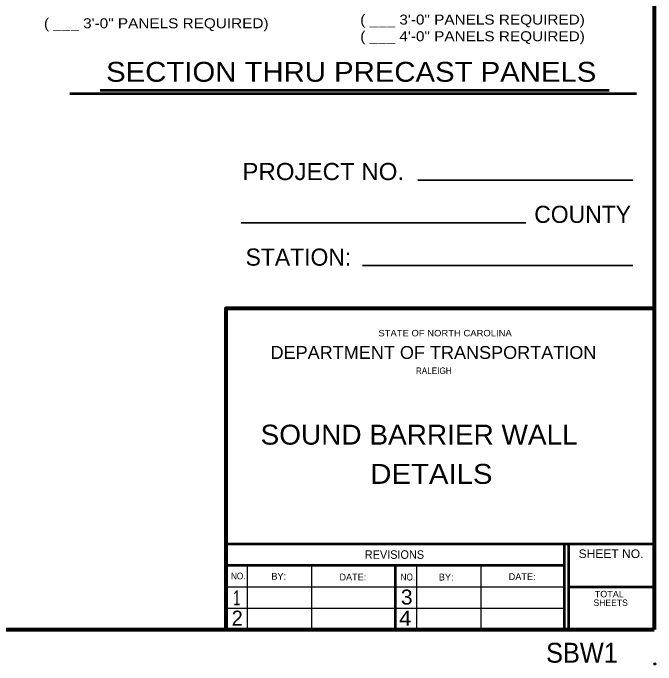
# Model space of a CAD drawing. Extents: x 10063.3 to 10134.4, y 10068.2 to 10136.7.
# Drawn here: x 10118.29 to 10134.42, y 10089.69 to 10106.07 of the extents above; entities that cross this region are included whole.
import ezdxf
from ezdxf.enums import TextEntityAlignment as Align

# ---------------------------------------------------------------- set-up
doc = ezdxf.new("R2010")
doc.units = 0
doc.header["$LTSCALE"] = 0.1
doc.header["$PDMODE"] = 32
doc.header["$PDSIZE"] = 0.05
doc.layers.add('10', color=7, linetype='Continuous', lineweight=25)
doc.layers.add('7', color=7, linetype='Continuous', lineweight=53)

msp = doc.modelspace()

# ---------------------------------------------------------------- linework, layer by layer
at = {"layer": '10', "lineweight": 80}
for p in [(10134.3753, 10135.732), (10065.5745, 10090.5821)]:
    msp.add_line(p, (10134.3753, 10090.5821), dxfattribs=at)
at = {"layer": '10', "lineweight": 35}
for p, q in [((10133.8382, 10101.8702), (10128.4453, 10101.8702)), ((10131.1505, 10100.7948), (10124.0096, 10100.7948)), ((10133.8382, 10099.7207), (10127.0571, 10099.7207))]:
    msp.add_line(p, q, dxfattribs=at)
at = {"layer": '10', "lineweight": 53}
for p, q in [((10123.6256, 10092.7328), (10134.3753, 10092.7328)), ((10132.1184, 10092.7328), (10132.1184, 10090.5821)), ((10132.2258, 10092.7328), (10132.2258, 10090.5821)), ((10123.6256, 10092.1959), (10132.1224, 10092.1959)), ((10127.8733, 10092.1959), (10127.8733, 10090.5687)), ((10132.2258, 10091.6574), (10134.3565, 10091.6574))]:
    msp.add_line(p, q, dxfattribs=at)
at = {"layer": '10'}
for p, q in [((10123.6322, 10092.1959), (10123.6322, 10090.5821)), ((10124.1626, 10092.1959), (10124.1626, 10090.5821)), ((10125.7749, 10092.1865), (10125.7749, 10090.5741)), ((10128.4117, 10092.1959), (10128.4117, 10090.5808)), ((10130.0241, 10092.1959), (10130.0241, 10090.5808)), ((10123.6256, 10091.6574), (10132.1399, 10091.6574)), ((10123.6256, 10091.1204), (10132.1224, 10091.1204))]:
    msp.add_line(p, q, dxfattribs=at)
at = {"layer": '10', "lineweight": 80}
msp.add_lwpolyline([(10134.3753, 10098.6454), (10123.6256, 10098.6454), (10123.6256, 10090.5821)], dxfattribs=at)
at = {"layer": '10'}
msp.add_point((10134.3941, 10089.7178), dxfattribs=at)
at = {"layer": '7'}
for p, q in [((10119.7065, 10104.0422), (10133.9274, 10104.0422)), ((10120.4697, 10104.1241), (10133.2445, 10104.1241))]:
    msp.add_line(p, q, dxfattribs=at)

# ---------------------------------------------------------------- texts
at = {"layer": '10'}
for s, height, width, p in [('PROJECT NO.', 0.43, 1.05, (10124.0404, 10101.8702)), ('NO.', 0.1713, 0.9, (10123.7531, 10091.8415)), ('NO.', 0.1713, 0.9, (10128.0103, 10091.8146))]:
    msp.add_text(s, height=height, dxfattribs=dict(at, width=width)).set_placement(p)
msp.add_text('COUNTY', height=0.43, dxfattribs=at).set_placement((10133.7928, 10100.7948), align=Align.RIGHT)
for s, height, p in [('STATION:', 0.43, (10124.121, 10099.7207)), ('BY:', 0.1713, (10124.768, 10091.8334)), ('DATE:', 0.1713, (10126.4758, 10091.8146)), ('BY:', 0.1713, (10128.9703, 10091.8132)), ('DATE:', 0.1713, (10130.7236, 10091.824))]:
    msp.add_text(s, height=height, dxfattribs=at).set_placement(p)
for s, height, width, p in [('STATE OF NORTH CAROLINA', 0.1612, 1.1, (10129.1272, 10097.946)), ('DEPARTMENT OF TRANSPORTATION', 0.3225, 1.05, (10128.8357, 10097.3794)), ('RALEIGH', 0.1612, 0.95, (10128.8438, 10097.0021)), ('REVISIONS', 0.215, 0.95, (10127.8564, 10092.3582)), ('SHEET NO.', 0.215, 1.05, (10133.2919, 10092.3784)), ('3', 0.3762, 1.05, (10128.1639, 10091.2105)), ('1', 0.3762, 0.65, (10123.9013, 10091.193)), ('TOTAL', 0.1612, 1.05, (10133.247, 10091.393)), ('4', 0.3762, 1.1, (10128.1266, 10090.6815))]:
    msp.add_text(s, height=height, dxfattribs=dict(at, width=width)).set_placement(p, align=Align.CENTER)
for s, height, p in [('SHEETS', 0.1612, (10133.2824, 10091.1755)), ('2', 0.3762, (10123.9113, 10090.6815))]:
    msp.add_text(s, height=height, dxfattribs=at).set_placement(p, align=Align.CENTER)
at = {"layer": '7'}
for s, height, width, p in [('( ___ 3\'-0" PANELS REQUIRED)', 0.25, 1.15, (10126.9975, 10105.7761)), ('( ___ 3\'-0" PANELS REQUIRED)', 0.25, 1.15, (10119.0606, 10105.6834)), ('( ___ 4\'-0" PANELS REQUIRED)', 0.25, 1.15, (10126.9975, 10105.3576)), ('SECTION THRU PRECAST PANELS', 0.5, 1.1, (10120.6214, 10104.3389)), ('SOUND BARRIER WALL', 0.5, 1.05, (10124.4974, 10095.2267)), ('DETAILS', 0.5, 1.1, (10127.2513, 10094.2412)), ('SBW1', 0.5, 0.95, (10131.6626, 10089.7493))]:
    msp.add_text(s, height=height, dxfattribs=dict(at, width=width)).set_placement(p)

doc.saveas('drawing.dxf')
